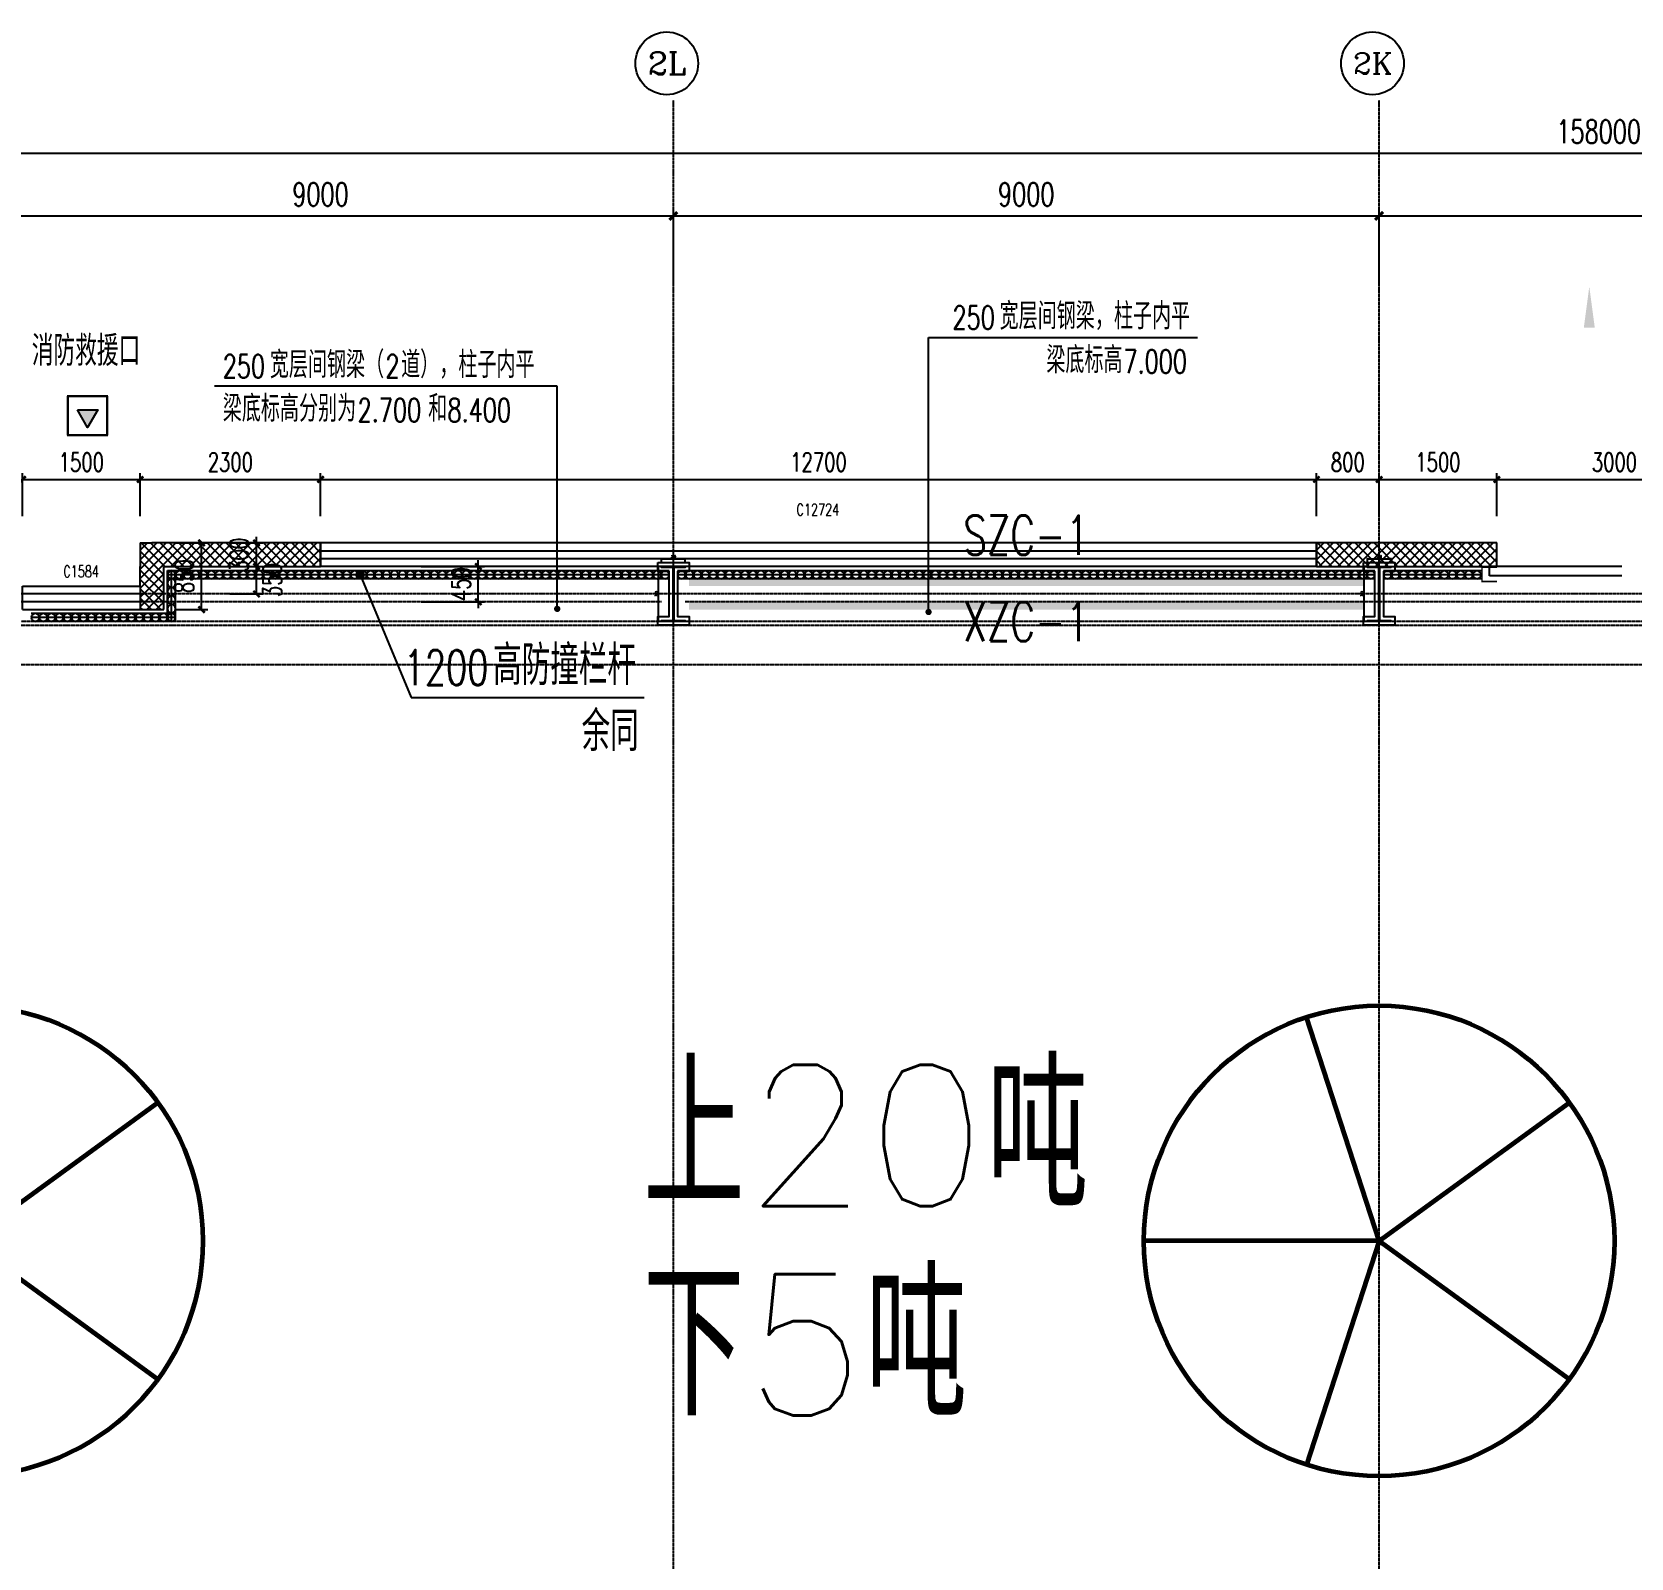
# Model space of a CAD drawing. Extents: x -954573 to 446329, y 489853 to 1226784.
# Drawn here: x -227034 to -206642, y 710276 to 729736 of the extents above; entities that cross this region are included whole.
import ezdxf
from ezdxf.enums import TextEntityAlignment as Align

# ---------------------------------------------------------------- set-up
doc = ezdxf.new("R2010")
doc.units = 0
doc.header["$LTSCALE"] = 10
doc.header["$MEASUREMENT"] = 0
for name, pattern in [('10平面$0$10平面$0$DASH', [0.35, 0.25, -0.1]), ('10平面$0$CENTER', [2, 1.25, -0.25, 0.25, -0.25]), ('10平面$0$DOTE', [2.42, 2, -0.2, 0.02, -0.2]), ('10平面$1$DASH', [0.35, 0.25, -0.1])]:
    doc.linetypes.add(name, pattern=pattern)
doc.layers.get('Defpoints').update_dxf_attribs({"color": 210})
for name, color, linetype in [('10平面$0$10平面$0$WINDOW', 8, 'Continuous'), ('10平面$0$A-AXIS-D', 8, 'Continuous'), ('10平面$0$A-AXIS-DOTE', 8, '10平面$0$DOTE'), ('10平面$0$A-AXIS-DP', 8, 'Continuous'), ('10平面$0$A-AXIS-SYMB', 8, 'Continuous'), ('10平面$0$A-HATCH-2', 8, 'Continuous'), ('10平面$0$A-HRAIL', 8, 'Continuous'), ('10平面$0$A-LIN-V', 8, 'Continuous'), ('10平面$0$A-SFCE', 8, 'Continuous'), ('10平面$0$A-TEXT', 8, 'Continuous'), ('10平面$0$A-WINDOW', 8, 'Continuous'), ('10平面$0$AS-COLN', 8, 'Continuous'), ('10平面$0$AS-WALL', 8, 'Continuous'), ('10平面$0$DIM_SYMB', 8, 'Continuous'), ('10平面$0$PUB_HATCH', 8, 'Continuous'), ('10平面$0$PUB_TEXT', 8, 'Continuous'), ('10平面$0$RP-N2-01$0$$0$A-WIND-J', 8, 'Continuous'), ('10平面$0$RP-N2-01$0$A-WIND-J', 8, 'Continuous'), ('10平面$0$建-窗', 8, 'Continuous'), ('10平面$0$建-门窗编号', 8, 'Continuous'), ('A-LIN-V', 9, 'Continuous')]:
    doc.layers.add(name, color=color, linetype=linetype)
doc.layers.add('10平面$0$THIN', color=7, linetype='Continuous', lineweight=0)
doc.layers.add('10平面$0$柱间支撑', color=6, linetype='10平面$0$CENTER', lineweight=0)
doc.styles.add('10平面$0$_TCH_AXIS', font='COMPLEX', dxfattribs={"bigfont": 'GBCBIG'})
doc.styles.add('10平面$0$_TCH_DIM', font='SIMPLEX', dxfattribs={"bigfont": 'GBCBIG'})
doc.styles.add('10平面$0$_TCH_DIM_T3', font='SIMPLEX', dxfattribs={"width": 0.705882, "bigfont": 'GBCBIG'})
doc.styles.add('10平面$0$A-STANDARD', font='SIMPLEX', dxfattribs={"bigfont": 'GBCBIG'})
doc.styles.add('10平面$0$A-WIN-LABEL', font='SIMPLEX', dxfattribs={"bigfont": 'GBCBIG'})
doc.styles.add('10平面$0$TSSD_Rein', font='tj-romans1.shx', dxfattribs={"width": 0.7, "bigfont": 'tj-hztxt.shx'})
doc.dimstyles.new('10平面$0$_TCH_ARCH&&10', dxfattribs={"dimtxt": 29.75, "dimasz": 10, "dimexe": 10, "dimexo": 10, "dimgap": 12.625, "dimtad": 1, "dimdec": 0, "dimzin": 0, "dimdsep": 46, "dimtxsty": '10平面$0$_TCH_DIM_T3', "dimblk": '10平面$0$_ArchTick', "dimcen": 0.09, "dimclrt": 7, "dimazin": 2, "dimtfac": 1, "dimtdec": 0, "dimtix": 1, "dimtmove": 2, "dimatfit": 3, "dimfxl": 0, "dimtolj": 1, "dimtzin": 0, "dimarcsym": 0})
doc.dimstyles.new('10平面$0$_TCH_ARCH&&100', dxfattribs={"dimtxt": 297.5, "dimasz": 100, "dimexe": 100, "dimexo": 100, "dimgap": 126.25, "dimtad": 1, "dimdec": 0, "dimzin": 0, "dimdsep": 46, "dimtxsty": '10平面$0$_TCH_DIM_T3', "dimblk": '10平面$0$_ArchTick', "dimcen": 0.09, "dimclrt": 7, "dimazin": 2, "dimtfac": 1, "dimtdec": 0, "dimtix": 1, "dimtmove": 2, "dimatfit": 3, "dimfxl": 0, "dimtolj": 1, "dimtzin": 0, "dimarcsym": 0})
doc.dimstyles.new('10平面$0$_TCH_ARCH&&80', dxfattribs={"dimtxt": 238, "dimasz": 80, "dimexe": 80, "dimexo": 80, "dimgap": 101, "dimtad": 1, "dimdec": 0, "dimzin": 0, "dimdsep": 46, "dimtxsty": '10平面$0$_TCH_DIM_T3', "dimblk": '10平面$0$_ArchTick', "dimcen": 0.09, "dimclrt": 7, "dimazin": 2, "dimtfac": 1, "dimtdec": 0, "dimtix": 1, "dimtmove": 2, "dimatfit": 3, "dimfxl": 0, "dimtolj": 1, "dimtzin": 0, "dimarcsym": 0})
pattern_1 = [(45, (60, 0), (-60.000061, 60.000061), []), (135, (60, 0), (-60.000061, -60.000061), [])]

# ---------------------------------------------------------------- blocks, each defined once
blk = doc.blocks.new('10平面$0$_ArchTick')
at = {"color": 0, "linetype": 'ByBlock', "const_width": 0.4}
blk.add_lwpolyline([(-0.5, -0.5), (0.5, 0.5)], dxfattribs=at)
blk = doc.blocks.new('*D3070')
at = {"layer": '10平面$0$A-AXIS-D', "color": 0, "lineweight": -2}
for p, q in [((-7118, -78290), (-7118, -77330)), ((-7118, -77430), (1882, -77430)), ((1882, -78290), (1882, -77330))]:
    blk.add_line(p, q, dxfattribs=at)
at = {"layer": 'Defpoints', "color": 0}
for p in [(1882, -77430), (-7118, -78390), (1882, -78390)]:
    blk.add_point(p, dxfattribs=at)
at = {"layer": '10平面$0$A-AXIS-D', "color": 0, "lineweight": -2, "xscale": 100, "yscale": 100, "zscale": 100, "rotation": 180}
blk.add_blockref('10平面$0$_ArchTick', (-7118, -77430), dxfattribs=at)
at = {"layer": '10平面$0$A-AXIS-D', "color": 0, "lineweight": -2, "xscale": 100, "yscale": 100, "zscale": 100}
blk.add_blockref('10平面$0$_ArchTick', (1882, -77430), dxfattribs=at)
at = {"layer": '10平面$0$A-AXIS-D', "color": 7, "insert": (-2618, -77155), "char_height": 297.5, "attachment_point": 5, "style": '10平面$0$_TCH_DIM_T3'}
blk.add_mtext('\\A1;9000', dxfattribs=at)
blk = doc.blocks.new('*D3071')
at = {"layer": '10平面$0$A-AXIS-D', "color": 0, "lineweight": -2}
for p, q in [((1882, -78290), (1882, -77330)), ((1882, -77430), (10882, -77430)), ((10882, -78290), (10882, -77330))]:
    blk.add_line(p, q, dxfattribs=at)
at = {"layer": 'Defpoints', "color": 0}
for p in [(10882, -77430), (1882, -78390), (10882, -78390)]:
    blk.add_point(p, dxfattribs=at)
at = {"layer": '10平面$0$A-AXIS-D', "color": 0, "lineweight": -2, "xscale": 100, "yscale": 100, "zscale": 100, "rotation": 180}
blk.add_blockref('10平面$0$_ArchTick', (1882, -77430), dxfattribs=at)
at = {"layer": '10平面$0$A-AXIS-D', "color": 0, "lineweight": -2, "xscale": 100, "yscale": 100, "zscale": 100}
blk.add_blockref('10平面$0$_ArchTick', (10882, -77430), dxfattribs=at)
at = {"layer": '10平面$0$A-AXIS-D', "color": 7, "insert": (6382, -77155), "char_height": 297.5, "attachment_point": 5, "style": '10平面$0$_TCH_DIM_T3'}
blk.add_mtext('\\A1;9000', dxfattribs=at)
blk = doc.blocks.new('*D3072')
at = {"layer": '10平面$0$A-AXIS-D', "color": 0, "lineweight": -2}
for p, q in [((10882, -78290), (10882, -77330)), ((10882, -77430), (19882, -77430)), ((19882, -78290), (19882, -77330))]:
    blk.add_line(p, q, dxfattribs=at)
at = {"layer": 'Defpoints', "color": 0}
for p in [(19882, -77430), (10882, -78390), (19882, -78390)]:
    blk.add_point(p, dxfattribs=at)
at = {"layer": '10平面$0$A-AXIS-D', "color": 0, "lineweight": -2, "xscale": 100, "yscale": 100, "zscale": 100, "rotation": 180}
blk.add_blockref('10平面$0$_ArchTick', (10882, -77430), dxfattribs=at)
at = {"layer": '10平面$0$A-AXIS-D', "color": 0, "lineweight": -2, "xscale": 100, "yscale": 100, "zscale": 100}
blk.add_blockref('10平面$0$_ArchTick', (19882, -77430), dxfattribs=at)
at = {"layer": '10平面$0$A-AXIS-D', "color": 7, "insert": (15382, -77155), "char_height": 297.5, "attachment_point": 5, "style": '10平面$0$_TCH_DIM_T3'}
blk.add_mtext('\\A1;9000', dxfattribs=at)
blk = doc.blocks.new('*D3082')
at = {"layer": '10平面$0$A-AXIS-D', "color": 0, "lineweight": -2}
for p, q in [((-65318, -78190), (-65318, -76530)), ((-65318, -76630), (92682, -76630)), ((92682, -78190), (92682, -76530))]:
    blk.add_line(p, q, dxfattribs=at)
at = {"layer": 'Defpoints', "color": 0}
for p in [(92682, -76630), (-65318, -78290), (92682, -78290)]:
    blk.add_point(p, dxfattribs=at)
at = {"layer": '10平面$0$A-AXIS-D', "color": 0, "lineweight": -2, "xscale": 100, "yscale": 100, "zscale": 100, "rotation": 180}
blk.add_blockref('10平面$0$_ArchTick', (-65318, -76630), dxfattribs=at)
at = {"layer": '10平面$0$A-AXIS-D', "color": 0, "lineweight": -2, "xscale": 100, "yscale": 100, "zscale": 100}
blk.add_blockref('10平面$0$_ArchTick', (92682, -76630), dxfattribs=at)
at = {"layer": '10平面$0$A-AXIS-D', "color": 7, "insert": (13682, -76355), "char_height": 297.5, "attachment_point": 5, "style": '10平面$0$_TCH_DIM_T3'}
blk.add_mtext('\\A1;158000', dxfattribs=at)
blk = doc.blocks.new('10平面$0$G$C2F382D44')
at = {"color": 2, "style": '10平面$0$A-STANDARD'}
for s, p in [('上20吨', (-2949, 425)), ('下5吨', (-2952, -2245))]:
    blk.add_text(s, height=1800, dxfattribs=at).set_placement(p)
blk = doc.blocks.new('10平面$0$10平面$0$$DorLib2D$00000126')
at = {"color": 0, "linetype": 'Continuous'}
for p, q in [((-0.532, 0.5), (-0.532, 0.9)), ((0.532, 0.9), (0.532, 0.5))]:
    blk.add_line(p, q, dxfattribs=at)
at = {"color": 0, "linetype": '10平面$0$10平面$0$DASH'}
for p, q in [((-0.532, 0.9), (0.532, 0.9)), ((-0.532, 0.5), (0.532, 0.5))]:
    blk.add_line(p, q, dxfattribs=at)
blk = doc.blocks.new('10平面$0$WINDOW2DLIB$DYNSTYLE$00000005')
at = {"color": 0}
for points in [[(-0.5, 0.5), (-0.5, -0.5)], [(-0.5, 0.5), (0.5, 0.5)], [(0.5, -0.5), (0.5, 0.5)], [(0.5, 0.1667), (-0.5, 0.1667)], [(0.5, -0.1667), (-0.5, -0.1667)], [(-0.5, -0.5), (0.5, -0.5)]]:
    blk.add_lwpolyline(points, dxfattribs=at)
blk = doc.blocks.new('10平面$0$42343243')
at = {"layer": '10平面$0$PUB_HATCH'}
h = blk.add_hatch(dxfattribs=at)
h.set_pattern_fill('多孔材料', color=256, scale=30, style=0)
h.set_pattern_definition(pattern_1)
h.paths.add_polyline_path([(-225654, 1222870), (-225504, 1222970), (-225504, 1223170), (-225654, 1223170)])
h = blk.add_hatch(dxfattribs=at)
h.set_pattern_fill('多孔材料', color=256, scale=30, style=0)
h.set_pattern_definition(pattern_1)
h.paths.add_polyline_path([(-225354, 1222870), (-223354, 1222870), (-223354, 1223170), (-225504, 1223170), (-225504, 1222970)])
h = blk.add_hatch(dxfattribs=at)
h.set_pattern_fill('多孔材料', color=256, scale=30, style=0)
h.set_pattern_definition(pattern_1)
h.paths.add_polyline_path([(-208354, 1223170), (-210654, 1223170), (-210654, 1222870), (-208354, 1222870)])
h = blk.add_hatch(dxfattribs=at)
h.set_pattern_fill('多孔材料', color=256, scale=30, style=0)
h.set_pattern_definition(pattern_1)
h.paths.add_polyline_path([(-225654, 1222620), (-225354, 1222320), (-225354, 1222870), (-225504, 1222970), (-225654, 1222870)])
h = blk.add_hatch(dxfattribs=at)
h.set_pattern_fill('多孔材料', color=256, scale=30, style=0)
h.set_pattern_definition(pattern_1)
h.paths.add_polyline_path([(-225654, 1222620), (-225654, 1222320), (-225354, 1222320)])
at = {"layer": '10平面$0$AS-WALL'}
for p, q in [((-225654, 1223170), (-225504, 1223170)), ((-225654, 1223170), (-225654, 1222870)), ((-223354, 1223170), (-225504, 1223170)), ((-223354, 1222870), (-223354, 1223170)), ((-208354, 1223170), (-210654, 1223170)), ((-210654, 1223170), (-210654, 1222870)), ((-208354, 1222870), (-208354, 1223170)), ((-225654, 1222870), (-225654, 1222870)), ((-225654, 1222620), (-225654, 1222870)), ((-225354, 1222320), (-225354, 1222870)), ((-225354, 1222870), (-223354, 1222870)), ((-210654, 1222870), (-208354, 1222870)), ((-225654, 1222620), (-225654, 1222320)), ((-225654, 1222320), (-225354, 1222320))]:
    blk.add_line(p, q, dxfattribs=at)
at = {"layer": '10平面$0$10平面$0$WINDOW', "xscale": 6000, "yscale": 300, "zscale": 300, "rotation": 180}
blk.add_blockref('10平面$0$10平面$0$$DorLib2D$00000126', (-205254, 1223020), dxfattribs=at)
at = {"layer": '10平面$0$建-窗'}
ref = blk.add_blockref('10平面$0$WINDOW2DLIB$DYNSTYLE$00000005', (-217004, 1223020), dxfattribs=dict(at, xscale=-12700, yscale=-300, zscale=300, rotation=359.999999999664))
ref.add_attrib('A', 'C12724', (-217284, 1223521), dxfattribs={"layer": '10平面$0$建-门窗编号', "height": 148.8, "style": '10平面$0$A-WIN-LABEL', "width": 0.705882})
ref = blk.add_blockref('10平面$0$WINDOW2DLIB$DYNSTYLE$00000005', (-226404, 1222470), dxfattribs=dict(at, xscale=-1500, yscale=300, zscale=300, rotation=179.9999999999555))
ref.add_attrib('A', 'C1584', (-226634, 1222733), dxfattribs={"layer": '10平面$0$建-门窗编号', "height": 148.8, "rotation": 360, "style": '10平面$0$A-WIN-LABEL', "width": 0.705882})
blk = doc.blocks.new('*D3383')
at = {"layer": '10平面$0$A-AXIS-DP', "color": 0, "lineweight": -2}
for p, q in [((-222070, 722920), (-221262, 722920)), ((-221342, 722920), (-221342, 723000)), ((-221342, 722470), (-221342, 722920)), ((-222070, 722470), (-221262, 722470)), ((-221342, 722470), (-221342, 722390))]:
    blk.add_line(p, q, dxfattribs=at)
at = {"layer": 'Defpoints', "color": 0}
for p in [(-222150, 722920), (-221342, 722920), (-222150, 722470)]:
    blk.add_point(p, dxfattribs=at)
at = {"layer": '10平面$0$A-AXIS-DP', "color": 0, "lineweight": -2, "xscale": 80, "yscale": 80, "zscale": 80}
for p, rotation in [((-221342, 722920), 270), ((-221342, 722470), 90)]:
    blk.add_blockref('10平面$0$_ArchTick', p, dxfattribs=dict(at, rotation=rotation))
at = {"layer": '10平面$0$A-AXIS-DP', "color": 7, "insert": (-221562, 722695), "char_height": 238, "attachment_point": 5, "rotation": 90, "style": '10平面$0$_TCH_DIM_T3'}
blk.add_mtext('\\A1;450', dxfattribs=at)
blk = doc.blocks.new('*D3404')
at = {"layer": '10平面$0$A-AXIS-DP', "color": 0, "lineweight": -2}
for p, q in [((-195790, 766880), (-195790, 766929)), ((-195490, 766880), (-195490, 766929)), ((-195790, 766919), (-195490, 766919))]:
    blk.add_line(p, q, dxfattribs=at)
at = {"layer": 'Defpoints', "color": 0}
for p in [(-195790, 766870), (-195490, 766919), (-195490, 766870)]:
    blk.add_point(p, dxfattribs=at)
at = {"layer": '10平面$0$A-AXIS-DP', "color": 0, "lineweight": -2, "xscale": 10, "yscale": 10, "zscale": 10, "rotation": 180}
blk.add_blockref('10平面$0$_ArchTick', (-195790, 766919), dxfattribs=at)
at = {"layer": '10平面$0$A-AXIS-DP', "color": 0, "lineweight": -2, "xscale": 10, "yscale": 10, "zscale": 10}
blk.add_blockref('10平面$0$_ArchTick', (-195490, 766919), dxfattribs=at)
at = {"layer": '10平面$0$A-AXIS-DP', "color": 7, "insert": (-195640, 766946), "char_height": 29.8, "attachment_point": 5, "style": '10平面$0$_TCH_DIM_T3'}
blk.add_mtext('\\A1;300', dxfattribs=at)
blk = doc.blocks.new('*D3405')
at = {"layer": '10平面$0$A-AXIS-DP', "color": 0, "lineweight": -2}
for p, q in [((-195800, 766820), (-195841, 766820)), ((-195831, 766120), (-195831, 766820)), ((-195800, 766120), (-195841, 766120))]:
    blk.add_line(p, q, dxfattribs=at)
at = {"layer": 'Defpoints', "color": 0}
for p in [(-195831, 766820), (-195790, 766820), (-195790, 766120)]:
    blk.add_point(p, dxfattribs=at)
at = {"layer": '10平面$0$A-AXIS-DP', "color": 0, "lineweight": -2, "xscale": 10, "yscale": 10, "zscale": 10}
for p, rotation in [((-195831, 766820), 90), ((-195831, 766120), 270)]:
    blk.add_blockref('10平面$0$_ArchTick', p, dxfattribs=dict(at, rotation=rotation))
at = {"layer": '10平面$0$A-AXIS-DP', "color": 7, "insert": (-195859, 766470), "char_height": 29.8, "attachment_point": 5, "rotation": 90, "style": '10平面$0$_TCH_DIM_T3'}
blk.add_mtext('\\A1;700', dxfattribs=at)
blk = doc.blocks.new('10平面$0$w42343')
at = {"layer": '10平面$0$A-HATCH-2', "linetype": '10平面$1$DASH'}
for p, q in [((-263654.2, 722170), (-128354.2, 722170)), ((-263654.2, 721670), (-128354.2, 721670))]:
    blk.add_line(p, q, dxfattribs=at)
blk = doc.blocks.new('10平面$0$w4324324')
at = {"layer": '10平面$0$A-HATCH-2', "lineweight": 60}
for q in [(-1694760, 686605), (-1697614, 684532), (-1691907, 684532), (-1696524, 681178), (-1692997, 681178)]:
    blk.add_line((-1694760, 683605), q, dxfattribs=at)
blk.add_circle((-1694760, 683605), 3000, dxfattribs=at)
blk = doc.blocks.new('10平面$0$ner546')
at = {"layer": '10平面$0$A-LIN-V'}
for p in [(631280, 25256), (631280, 7256)]:
    blk.add_blockref('10平面$0$w4324324', p, dxfattribs=at)
blk = doc.blocks.new('10平面$0$RP-N2-01$0$$0$xfjy')
at = {"layer": '10平面$0$RP-N2-01$0$$0$A-WIND-J'}
h = blk.add_hatch(color=256, dxfattribs=at)
h.dxf.hatch_style = 1
h.paths.add_polyline_path([(1141876, -26214), (1142135, -26214), (1142005, -25989)])
at = {"layer": '10平面$0$RP-N2-01$0$$0$A-WIND-J', "const_width": 25}
blk.add_lwpolyline([(1141755, -25889), (1141755, -26389), (1142255, -26389), (1142255, -25889)], close=True, dxfattribs=at)
at = {"layer": '10平面$0$RP-N2-01$0$$0$A-WIND-J'}
for points in [[(1141755, -26389), (1142255, -26389), (1142255, -25889), (1141755, -25889)], [(1141876, -26214), (1142135, -26214), (1142005, -25989)]]:
    blk.add_lwpolyline(points, close=True, dxfattribs=at)
blk = doc.blocks.new('10平面$0$RP-N2-01$0$xfjy')
at = {"layer": '10平面$0$RP-N2-01$0$$0$A-WIND-J'}
blk.add_blockref('10平面$0$RP-N2-01$0$$0$xfjy', (0, 0), dxfattribs=at)
blk = doc.blocks.new('10平面$0$1232')
at = {"layer": '10平面$0$RP-N2-01$0$A-WIND-J', "xscale": -1, "rotation": 180}
blk.add_blockref('10平面$0$RP-N2-01$0$xfjy', (-1368331, 698705, 0), dxfattribs=at)
at = {"layer": '10平面$0$A-TEXT', "style": '10平面$0$_TCH_DIM'}
blk.add_text('消防救援口', height=384.1, dxfattribs=at).set_placement((-227036, 725479, 0))
blk = doc.blocks.new('10平面$0$23124232432')
at = {"layer": '10平面$0$柱间支撑', "const_width": 100}
for points in [[(-210054, 722720), (-218654, 722720)], [(-210054, 722420), (-218654, 722420)]]:
    blk.add_lwpolyline(points, dxfattribs=at)
at = {"layer": '10平面$0$THIN', "style": '10平面$0$TSSD_Rein', "width": 0.7}
for s, p in [('SZC-1', (-214354, 722920)), ('XZC-1', (-214354, 721816))]:
    blk.add_text(s, height=500, dxfattribs=at).set_placement(p, align=Align.BOTTOM_CENTER)
blk = doc.blocks.new('10平面$0$3333')
at = {"layer": '10平面$0$A-SFCE', "const_width": 20}
blk.add_lwpolyline([(-227064, 766320), (-227064, 766510), (-227244, 766510), (-227244, 766320)], dxfattribs=at)
blk = doc.blocks.new('10平面$0$99平面图例外参$0$$LinePat$圆环')
for points in [[(0, 150), (300, 150)], [(0, 0), (300, 0)], [(0, -150), (300, -150)]]:
    blk.add_lwpolyline(points)
at = {"color": 0}
blk.add_circle((150, 0), 150, dxfattribs=at)
blk = doc.blocks.new('10平面$0$34242343243')
at = {"layer": '10平面$0$A-HRAIL', "yscale": 0.3333333333333333, "zscale": 0.3333333333333333}
for p, xscale, rotation in [((-225254, 722762), -0.3611111227129974, 270), ((-225203, 722814), -0.3384127415468572, 359.9999999997966), ((-225254, 722653), -0.3611111227129974, 270), ((-225101, 722814), -0.3384127415468572, 359.9999999997966), ((-225000, 722814), -0.3384127415468572, 359.9999999997966), ((-224898, 722814), -0.3384127415468572, 359.9999999997966), ((-224797, 722814), -0.3384127415468572, 359.9999999997966), ((-224695, 722814), -0.3384127415468572, 359.9999999997966), ((-224594, 722814), -0.3384127415468572, 359.9999999997966), ((-224492, 722814), -0.3384127415468572, 359.9999999997966), ((-224390, 722814), -0.3384127415468572, 359.9999999997966), ((-224289, 722814), -0.3384127415468572, 359.9999999997966), ((-224187, 722814), -0.3384127415468572, 359.9999999997966), ((-224086, 722814), -0.3384127415468572, 359.9999999997966), ((-223984, 722814), -0.3384127415468572, 359.9999999997966), ((-223883, 722814), -0.3384127415468572, 359.9999999997966), ((-223781, 722814), -0.3384127415468572, 359.9999999997966), ((-223680, 722814), -0.3384127415468572, 359.9999999997966), ((-223578, 722814), -0.3384127415468572, 359.9999999997966), ((-223477, 722814), -0.3384127415468572, 359.9999999997966), ((-223375, 722814), -0.3384127415468572, 359.9999999997966), ((-223274, 722814), -0.3384127415468572, 359.9999999997966), ((-223172, 722814), -0.3384127415468572, 359.9999999997966), ((-223071, 722814), -0.3384127415468572, 359.9999999997966), ((-222969, 722814), -0.3384127415468572, 359.9999999997966), ((-222868, 722814), -0.3384127415468572, 359.9999999997966), ((-222766, 722814), -0.3384127415468572, 359.9999999997966), ((-222665, 722814), -0.3384127415468572, 359.9999999997966), ((-222563, 722814), -0.3384127415468572, 359.9999999997966), ((-222462, 722814), -0.3384127415468572, 359.9999999997966), ((-222360, 722814), -0.3384127415468572, 359.9999999997966), ((-222258, 722814), -0.3384127415468572, 359.9999999997966), ((-222157, 722814), -0.3384127415468572, 359.9999999997966), ((-222055, 722814), -0.3384127415468572, 359.9999999997966), ((-221954, 722814), -0.3384127415468572, 359.9999999997966), ((-221852, 722814), -0.3384127415468572, 359.9999999997966), ((-221751, 722814), -0.3384127415468572, 359.9999999997966), ((-221649, 722814), -0.3384127415468572, 359.9999999997966), ((-221548, 722814), -0.3384127415468572, 359.9999999997966), ((-221446, 722814), -0.3384127415468572, 359.9999999997966), ((-221345, 722814), -0.3384127415468572, 359.9999999997966), ((-221243, 722814), -0.3384127415468572, 359.9999999997966), ((-221142, 722814), -0.3384127415468572, 359.9999999997966), ((-221040, 722814), -0.3384127415468572, 359.9999999997966), ((-220939, 722814), -0.3384127415468572, 359.9999999997966), ((-220837, 722814), -0.3384127415468572, 359.9999999997966), ((-220736, 722814), -0.3384127415468572, 359.9999999997966), ((-220634, 722814), -0.3384127415468572, 359.9999999997966), ((-220533, 722814), -0.3384127415468572, 359.9999999997966), ((-220431, 722814), -0.3384127415468572, 359.9999999997966), ((-220330, 722814), -0.3384127415468572, 359.9999999997966), ((-220228, 722814), -0.3384127415468572, 359.9999999997966), ((-220126, 722814), -0.3384127415468572, 359.9999999997966), ((-220025, 722814), -0.3384127415468572, 359.9999999997966), ((-219923, 722814), -0.3384127415468572, 359.9999999997966), ((-219822, 722814), -0.3384127415468572, 359.9999999997966), ((-219720, 722814), -0.3384127415468572, 359.9999999997966), ((-219619, 722814), -0.3384127415468572, 359.9999999997966), ((-219517, 722814), -0.3384127415468572, 359.9999999997966), ((-219416, 722814), -0.3384127415468572, 359.9999999997966), ((-219314, 722814), -0.3384127415468572, 359.9999999997966), ((-219213, 722814), -0.3384127415468572, 359.9999999997966), ((-219111, 722814), -0.3384127415468572, 359.9999999997966), ((-219010, 722814), -0.3384127415468572, 359.9999999997966), ((-218908, 722814), -0.3384127415468572, 359.9999999997966), ((-218699, 722814), -0.3368181818181818, 359.9999999997967), ((-218598, 722814), -0.3368181818181818, 359.9999999997967), ((-218497, 722814), -0.3368181818181818, 359.9999999997967), ((-218396, 722814), -0.3368181818181818, 359.9999999997967), ((-218295, 722814), -0.3368181818181818, 359.9999999997967), ((-218194, 722814), -0.3368181818181818, 359.9999999997967), ((-218093, 722814), -0.3368181818181818, 359.9999999997967), ((-217992, 722814), -0.3368181818181818, 359.9999999997967), ((-217891, 722814), -0.3368181818181818, 359.9999999997967), ((-217790, 722814), -0.3368181818181818, 359.9999999997967), ((-217689, 722814), -0.3368181818181818, 359.9999999997967), ((-217588, 722814), -0.3368181818181818, 359.9999999997967), ((-217487, 722814), -0.3368181818181818, 359.9999999997967), ((-217386, 722814), -0.3368181818181818, 359.9999999997967), ((-217285, 722814), -0.3368181818181818, 359.9999999997967), ((-217183, 722814), -0.3368181818181818, 359.9999999997967), ((-217082, 722814), -0.3368181818181818, 359.9999999997967), ((-216981, 722814), -0.3368181818181818, 359.9999999997967), ((-216880, 722814), -0.3368181818181818, 359.9999999997967), ((-216779, 722814), -0.3368181818181818, 359.9999999997967), ((-216678, 722814), -0.3368181818181818, 359.9999999997967), ((-216577, 722814), -0.3368181818181818, 359.9999999997967), ((-216476, 722814), -0.3368181818181818, 359.9999999997967), ((-216375, 722814), -0.3368181818181818, 359.9999999997967), ((-216274, 722814), -0.3368181818181818, 359.9999999997967), ((-216173, 722814), -0.3368181818181818, 359.9999999997967), ((-216072, 722814), -0.3368181818181818, 359.9999999997967), ((-215971, 722814), -0.3368181818181818, 359.9999999997967), ((-215870, 722814), -0.3368181818181818, 359.9999999997967), ((-215769, 722814), -0.3368181818181818, 359.9999999997967), ((-215668, 722814), -0.3368181818181818, 359.9999999997967), ((-215567, 722814), -0.3368181818181818, 359.9999999997967), ((-215466, 722814), -0.3368181818181818, 359.9999999997967), ((-215365, 722814), -0.3368181818181818, 359.9999999997967), ((-215264, 722814), -0.3368181818181818, 359.9999999997967), ((-215163, 722814), -0.3368181818181818, 359.9999999997967), ((-215062, 722814), -0.3368181818181818, 359.9999999997967), ((-214960, 722814), -0.3368181818181818, 359.9999999997967), ((-214859, 722814), -0.3368181818181818, 359.9999999997967), ((-214758, 722814), -0.3368181818181818, 359.9999999997967), ((-214657, 722814), -0.3368181818181818, 359.9999999997967), ((-214556, 722814), -0.3368181818181818, 359.9999999997967), ((-214455, 722814), -0.3368181818181818, 359.9999999997967), ((-214354, 722814), -0.3368181818181818, 359.9999999997967), ((-214253, 722814), -0.3368181818181818, 359.9999999997967), ((-214152, 722814), -0.3368181818181818, 359.9999999997967), ((-214051, 722814), -0.3368181818181818, 359.9999999997967), ((-213950, 722814), -0.3368181818181818, 359.9999999997967), ((-213849, 722814), -0.3368181818181818, 359.9999999997967), ((-213748, 722814), -0.3368181818181818, 359.9999999997967), ((-213647, 722814), -0.3368181818181818, 359.9999999997967), ((-213546, 722814), -0.3368181818181818, 359.9999999997967), ((-213445, 722814), -0.3368181818181818, 359.9999999997967), ((-213344, 722814), -0.3368181818181818, 359.9999999997967), ((-213243, 722814), -0.3368181818181818, 359.9999999997967), ((-213142, 722814), -0.3368181818181818, 359.9999999997967), ((-213041, 722814), -0.3368181818181818, 359.9999999997967), ((-212940, 722814), -0.3368181818181818, 359.9999999997967), ((-212839, 722814), -0.3368181818181818, 359.9999999997967), ((-212737, 722814), -0.3368181818181818, 359.9999999997967), ((-212636, 722814), -0.3368181818181818, 359.9999999997967), ((-212535, 722814), -0.3368181818181818, 359.9999999997967), ((-212434, 722814), -0.3368181818181818, 359.9999999997967), ((-212333, 722814), -0.3368181818181818, 359.9999999997967), ((-212232, 722814), -0.3368181818181818, 359.9999999997967), ((-212131, 722814), -0.3368181818181818, 359.9999999997967), ((-212030, 722814), -0.3368181818181818, 359.9999999997967), ((-211929, 722814), -0.3368181818181818, 359.9999999997967), ((-211828, 722814), -0.3368181818181818, 359.9999999997967), ((-211727, 722814), -0.3368181818181818, 359.9999999997967), ((-211626, 722814), -0.3368181818181818, 359.9999999997967), ((-211525, 722814), -0.3368181818181818, 359.9999999997967), ((-211424, 722814), -0.3368181818181818, 359.9999999997967), ((-211323, 722814), -0.3368181818181818, 359.9999999997967), ((-211222, 722814), -0.3368181818181818, 359.9999999997967), ((-211121, 722814), -0.3368181818181818, 359.9999999997967), ((-211020, 722814), -0.3368181818181818, 359.9999999997967), ((-210919, 722814), -0.3368181818181818, 359.9999999997967), ((-210818, 722814), -0.3368181818181818, 359.9999999997967), ((-210717, 722814), -0.3368181818181818, 359.9999999997967), ((-210616, 722814), -0.3368181818181818, 359.9999999997967), ((-210514, 722814), -0.3368181818181818, 359.9999999997967), ((-210413, 722814), -0.3368181818181818, 359.9999999997967), ((-210312, 722814), -0.3368181818181818, 359.9999999997967), ((-210211, 722814), -0.3368181818181818, 359.9999999997967), ((-210110, 722814), -0.3368181818181818, 359.9999999997967), ((-210009, 722814), -0.3368181818181818, 359.9999999997967), ((-209908, 722814), -0.3368181818181818, 359.9999999997967), ((-209696, 722814), -0.3461108940497231, 359.9999999997966), ((-209593, 722814), -0.3461108940497231, 359.9999999997966), ((-209489, 722814), -0.3461108940497231, 359.9999999997966), ((-209385, 722814), -0.3461108940497231, 359.9999999997966), ((-209281, 722814), -0.3461108940497231, 359.9999999997966), ((-209177, 722814), -0.3461108940497231, 359.9999999997966), ((-209073, 722814), -0.3461108940497231, 359.9999999997966), ((-208970, 722814), -0.3461108940497231, 359.9999999997966), ((-208866, 722814), -0.3461108940497231, 359.9999999997966), ((-208762, 722814), -0.3461108940497231, 359.9999999997966), ((-208658, 722814), -0.3461108940497231, 359.9999999997966), ((-208554, 722814), -0.3461108940497231, 359.9999999997966), ((-225254, 722545), -0.3611111227129974, 270), ((-225254, 722437), -0.3611111227129974, 270), ((-225254, 722328), -0.3611111227129974, 270), ((-225254, 722220), -0.3611111227129974, 270)]:
    blk.add_blockref('10平面$0$99平面图例外参$0$$LinePat$圆环', p, dxfattribs=dict(at, xscale=xscale, rotation=rotation))
at = {"layer": '10平面$0$A-HRAIL', "xscale": -0.3402776645623614, "yscale": 0.3333333333333333, "zscale": 0.3333333333333333}
for p in [(-226940, 722270), (-226838, 722270), (-226735, 722270), (-226633, 722270), (-226531, 722270), (-226429, 722270), (-226327, 722270), (-226225, 722270), (-226123, 722270), (-226021, 722270), (-225919, 722270), (-225817, 722270), (-225715, 722270), (-225613, 722270), (-225510, 722270), (-225408, 722270), (-225306, 722270), (-225204, 722270)]:
    blk.add_blockref('10平面$0$99平面图例外参$0$$LinePat$圆环', p, dxfattribs=at)
at = {"layer": '10平面$0$A-SFCE', "rotation": 90}
blk.add_blockref('10平面$0$3333', (557967, 949974), dxfattribs=at)
blk = doc.blocks.new('*D3836')
at = {"layer": '10平面$0$A-AXIS-DP', "color": 0, "lineweight": -2}
for p, q in [((-224510, 722920), (-224091, 722920)), ((-224171, 722570), (-224171, 722920)), ((-224510, 722570), (-224091, 722570))]:
    blk.add_line(p, q, dxfattribs=at)
at = {"layer": 'Defpoints', "color": 0}
for p in [(-224590, 722920), (-224171, 722920), (-224590, 722570)]:
    blk.add_point(p, dxfattribs=at)
at = {"layer": '10平面$0$A-AXIS-DP', "color": 0, "lineweight": -2, "xscale": 80, "yscale": 80, "zscale": 80}
for p, rotation in [((-224171, 722920), 90), ((-224171, 722570), 270)]:
    blk.add_blockref('10平面$0$_ArchTick', p, dxfattribs=dict(at, rotation=rotation))
at = {"layer": '10平面$0$A-AXIS-DP', "color": 7, "insert": (-223970, 722745), "char_height": 238, "attachment_point": 5, "rotation": 90, "style": '10平面$0$_TCH_DIM_T3'}
blk.add_mtext('\\A1;350', dxfattribs=at)
blk = doc.blocks.new('*D3837')
at = {"layer": '10平面$0$A-AXIS-DP', "color": 0, "lineweight": -2}
for p, q in [((-224171, 723220), (-224171, 723300)), ((-224510, 723220), (-224091, 723220)), ((-224171, 722920), (-224171, 723220)), ((-224510, 722920), (-224091, 722920)), ((-224171, 722920), (-224171, 722840))]:
    blk.add_line(p, q, dxfattribs=at)
at = {"layer": 'Defpoints', "color": 0}
for p in [(-224590, 723220), (-224171, 723220), (-224590, 722920)]:
    blk.add_point(p, dxfattribs=at)
at = {"layer": '10平面$0$A-AXIS-DP', "color": 0, "lineweight": -2, "xscale": 80, "yscale": 80, "zscale": 80}
for p, rotation in [((-224171, 723220), 270), ((-224171, 722920), 90)]:
    blk.add_blockref('10平面$0$_ArchTick', p, dxfattribs=dict(at, rotation=rotation))
at = {"layer": '10平面$0$A-AXIS-DP', "color": 7, "insert": (-224391, 723070), "char_height": 238, "attachment_point": 5, "rotation": 90, "style": '10平面$0$_TCH_DIM_T3'}
blk.add_mtext('\\A1;300', dxfattribs=at)
blk = doc.blocks.new('*D3863')
at = {"layer": '10平面$0$A-AXIS-DP', "color": 0, "lineweight": -2}
for p, q in [((-225210, 723220), (-224791, 723220)), ((-224871, 722370), (-224871, 723220)), ((-225210, 722370), (-224791, 722370))]:
    blk.add_line(p, q, dxfattribs=at)
at = {"layer": 'Defpoints', "color": 0}
for p in [(-225290, 723220), (-224871, 723220), (-225290, 722370)]:
    blk.add_point(p, dxfattribs=at)
at = {"layer": '10平面$0$A-AXIS-DP', "color": 0, "lineweight": -2, "xscale": 80, "yscale": 80, "zscale": 80}
for p, rotation in [((-224871, 723220), 90), ((-224871, 722370), 270)]:
    blk.add_blockref('10平面$0$_ArchTick', p, dxfattribs=dict(at, rotation=rotation))
at = {"layer": '10平面$0$A-AXIS-DP', "color": 7, "insert": (-225091, 722795), "char_height": 238, "attachment_point": 5, "rotation": 90, "style": '10平面$0$_TCH_DIM_T3'}
blk.add_mtext('\\A1;850', dxfattribs=at)
blk = doc.blocks.new('*D4171')
at = {"layer": '10平面$0$A-AXIS-DP', "color": 0, "lineweight": -2}
for p, q in [((-227154, 723560), (-227154, 724110)), ((-225654, 723560), (-225654, 724110)), ((-227154, 724030), (-225654, 724030))]:
    blk.add_line(p, q, dxfattribs=at)
at = {"layer": 'Defpoints', "color": 0}
for p in [(-225654, 724030), (-227154, 723480), (-225654, 723480)]:
    blk.add_point(p, dxfattribs=at)
at = {"layer": '10平面$0$A-AXIS-DP', "color": 0, "lineweight": -2, "xscale": 80, "yscale": 80, "zscale": 80, "rotation": 180}
blk.add_blockref('10平面$0$_ArchTick', (-227154, 724030), dxfattribs=at)
at = {"layer": '10平面$0$A-AXIS-DP', "color": 0, "lineweight": -2, "xscale": 80, "yscale": 80, "zscale": 80}
blk.add_blockref('10平面$0$_ArchTick', (-225654, 724030), dxfattribs=at)
at = {"layer": '10平面$0$A-AXIS-DP', "color": 7, "insert": (-226404, 724250), "char_height": 238, "attachment_point": 5, "style": '10平面$0$_TCH_DIM_T3'}
blk.add_mtext('\\A1;1500', dxfattribs=at)
blk = doc.blocks.new('*D4172')
at = {"layer": '10平面$0$A-AXIS-DP', "color": 0, "lineweight": -2}
for p, q in [((-225654, 723560), (-225654, 724110)), ((-223354, 723560), (-223354, 724110)), ((-225654, 724030), (-223354, 724030))]:
    blk.add_line(p, q, dxfattribs=at)
at = {"layer": 'Defpoints', "color": 0}
for p in [(-223354, 724030), (-225654, 723480), (-223354, 723480)]:
    blk.add_point(p, dxfattribs=at)
at = {"layer": '10平面$0$A-AXIS-DP', "color": 0, "lineweight": -2, "xscale": 80, "yscale": 80, "zscale": 80, "rotation": 180}
blk.add_blockref('10平面$0$_ArchTick', (-225654, 724030), dxfattribs=at)
at = {"layer": '10平面$0$A-AXIS-DP', "color": 0, "lineweight": -2, "xscale": 80, "yscale": 80, "zscale": 80}
blk.add_blockref('10平面$0$_ArchTick', (-223354, 724030), dxfattribs=at)
at = {"layer": '10平面$0$A-AXIS-DP', "color": 7, "insert": (-224504, 724250), "char_height": 238, "attachment_point": 5, "style": '10平面$0$_TCH_DIM_T3'}
blk.add_mtext('\\A1;2300', dxfattribs=at)
blk = doc.blocks.new('*D4173')
at = {"layer": '10平面$0$A-AXIS-DP', "color": 0, "lineweight": -2}
for p, q in [((-223354, 723560), (-223354, 724110)), ((-210654, 723560), (-210654, 724110)), ((-223354, 724030), (-210654, 724030))]:
    blk.add_line(p, q, dxfattribs=at)
at = {"layer": 'Defpoints', "color": 0}
for p in [(-210654, 724030), (-223354, 723480), (-210654, 723480)]:
    blk.add_point(p, dxfattribs=at)
at = {"layer": '10平面$0$A-AXIS-DP', "color": 0, "lineweight": -2, "xscale": 80, "yscale": 80, "zscale": 80, "rotation": 180}
blk.add_blockref('10平面$0$_ArchTick', (-223354, 724030), dxfattribs=at)
at = {"layer": '10平面$0$A-AXIS-DP', "color": 0, "lineweight": -2, "xscale": 80, "yscale": 80, "zscale": 80}
blk.add_blockref('10平面$0$_ArchTick', (-210654, 724030), dxfattribs=at)
at = {"layer": '10平面$0$A-AXIS-DP', "color": 7, "insert": (-217004, 724250), "char_height": 238, "attachment_point": 5, "style": '10平面$0$_TCH_DIM_T3'}
blk.add_mtext('\\A1;12700', dxfattribs=at)
blk = doc.blocks.new('*D4174')
at = {"layer": '10平面$0$A-AXIS-DP', "color": 0, "lineweight": -2}
for p, q in [((-210654, 723560), (-210654, 724110)), ((-209854, 723560), (-209854, 724110)), ((-210654, 724030), (-209854, 724030))]:
    blk.add_line(p, q, dxfattribs=at)
at = {"layer": 'Defpoints', "color": 0}
for p in [(-209854, 724030), (-210654, 723480), (-209854, 723480)]:
    blk.add_point(p, dxfattribs=at)
at = {"layer": '10平面$0$A-AXIS-DP', "color": 0, "lineweight": -2, "xscale": 80, "yscale": 80, "zscale": 80, "rotation": 180}
blk.add_blockref('10平面$0$_ArchTick', (-210654, 724030), dxfattribs=at)
at = {"layer": '10平面$0$A-AXIS-DP', "color": 0, "lineweight": -2, "xscale": 80, "yscale": 80, "zscale": 80}
blk.add_blockref('10平面$0$_ArchTick', (-209854, 724030), dxfattribs=at)
at = {"layer": '10平面$0$A-AXIS-DP', "color": 7, "insert": (-210254, 724250), "char_height": 238, "attachment_point": 5, "style": '10平面$0$_TCH_DIM_T3'}
blk.add_mtext('\\A1;800', dxfattribs=at)
blk = doc.blocks.new('*D4175')
at = {"layer": '10平面$0$A-AXIS-DP', "color": 0, "lineweight": -2}
for p, q in [((-209854, 723560), (-209854, 724110)), ((-208354, 723560), (-208354, 724110)), ((-209854, 724030), (-208354, 724030))]:
    blk.add_line(p, q, dxfattribs=at)
at = {"layer": 'Defpoints', "color": 0}
for p in [(-208354, 724030), (-209854, 723480), (-208354, 723480)]:
    blk.add_point(p, dxfattribs=at)
at = {"layer": '10平面$0$A-AXIS-DP', "color": 0, "lineweight": -2, "xscale": 80, "yscale": 80, "zscale": 80, "rotation": 180}
blk.add_blockref('10平面$0$_ArchTick', (-209854, 724030), dxfattribs=at)
at = {"layer": '10平面$0$A-AXIS-DP', "color": 0, "lineweight": -2, "xscale": 80, "yscale": 80, "zscale": 80}
blk.add_blockref('10平面$0$_ArchTick', (-208354, 724030), dxfattribs=at)
at = {"layer": '10平面$0$A-AXIS-DP', "color": 7, "insert": (-209104, 724250), "char_height": 238, "attachment_point": 5, "style": '10平面$0$_TCH_DIM_T3'}
blk.add_mtext('\\A1;1500', dxfattribs=at)
blk = doc.blocks.new('*D4176')
at = {"layer": '10平面$0$A-AXIS-DP', "color": 0, "lineweight": -2}
for p, q in [((-208354, 723560), (-208354, 724110)), ((-205354, 723560), (-205354, 724110)), ((-208354, 724030), (-205354, 724030))]:
    blk.add_line(p, q, dxfattribs=at)
at = {"layer": 'Defpoints', "color": 0}
for p in [(-205354, 724030), (-208354, 723480), (-205354, 723480)]:
    blk.add_point(p, dxfattribs=at)
at = {"layer": '10平面$0$A-AXIS-DP', "color": 0, "lineweight": -2, "xscale": 80, "yscale": 80, "zscale": 80, "rotation": 180}
blk.add_blockref('10平面$0$_ArchTick', (-208354, 724030), dxfattribs=at)
at = {"layer": '10平面$0$A-AXIS-DP', "color": 0, "lineweight": -2, "xscale": 80, "yscale": 80, "zscale": 80}
blk.add_blockref('10平面$0$_ArchTick', (-205354, 724030), dxfattribs=at)
at = {"layer": '10平面$0$A-AXIS-DP', "color": 7, "insert": (-206854, 724250), "char_height": 238, "attachment_point": 5, "style": '10平面$0$_TCH_DIM_T3'}
blk.add_mtext('\\A1;3000', dxfattribs=at)
blk = doc.blocks.new('10平面$0$dote')
at = {"layer": '10平面$0$A-AXIS-D'}
for centre in [(1797.3, -75483.9), (10797.3, -75483.9)]:
    blk.add_circle(centre, 400, dxfattribs=at)
at = {"layer": '10平面$0$A-AXIS-DOTE', "ltscale": 2}
for p, q in [((1882.2, -169748.9), (1882.2, -75950)), ((10882.2, -169748.9), (10882.2, -75950)), ((98696.4, -82250), (-75513.6, -82250))]:
    blk.add_line(p, q, dxfattribs=at)
at = {"layer": '10平面$0$PUB_TEXT', "style": '10平面$0$_TCH_AXIS'}
for s, height, p, p2 in [('2L', 288.12, (1557.2, -75627.9), (2037.4, -75627.9)), ('2K', 265.5, (10550.8, -75616.6), (11043.8, -75616.6))]:
    blk.add_text(s, height=height, dxfattribs=at).set_placement(p, p2, align=Align.FIT)
at = {"layer": '10平面$0$A-AXIS-D'}
for base, p1, p2, picture, middle in [((92682.2, -76630), (-65317.8, -78290), (92682.2, -78290), '*D3082', (13682.2, -76355)), ((1882.2, -77430), (-7117.8, -78390), (1882.2, -78390), '*D3070', (-2617.8, -77155)), ((10882.2, -77430), (1882.2, -78390), (10882.2, -78390), '*D3071', (6382.2, -77155)), ((19882.2, -77430), (10882.2, -78390), (19882.2, -78390), '*D3072', (15382.2, -77155))]:
    dim = blk.add_linear_dim(base=base, p1=p1, p2=p2, angle=0, dimstyle='10平面$0$_TCH_ARCH&&100', override={"dimgap": 0}, dxfattribs=at)
    dim.commit()
    dim.dimension.update_dxf_attribs({"geometry": picture, "text_midpoint": middle, "dimtype": 129})
blk = doc.blocks.new('10平面$0$3243243')
at = {"layer": '10平面$0$A-AXIS-SYMB'}
for p, q in [((-215600, 722340), (-215600, 725840)), ((-215600, 725840), (-212170, 725840)), ((-220335.8, 725220), (-224705.8, 725220)), ((-220335.8, 722380), (-220335.8, 725220))]:
    blk.add_line(p, q, dxfattribs=at)
at = {"layer": '10平面$0$A-AXIS-SYMB', "const_width": 40}
for points in [[(-220335.8, 722360, 1), (-220335.8, 722400, 1)], [(-215600, 722320, 1), (-215600, 722360, 1)]]:
    blk.add_lwpolyline(points, format="xyb", close=True, dxfattribs=at)
at = {"layer": '10平面$0$A-SFCE', "color": 2, "linetype": '10平面$1$DASH'}
for p, q in [((-219004.2, 722470), (-227704.2, 722470)), ((-219004.2, 722220), (-227704.2, 722220))]:
    blk.add_line(p, q, dxfattribs=at)
at = {"layer": '10平面$0$A-SFCE', "linetype": '10平面$1$DASH'}
for p, q in [((-201004.2, 722470), (-218704.2, 722470)), ((-201004.2, 722220), (-218704.2, 722220))]:
    blk.add_line(p, q, dxfattribs=at)
at = {"layer": '10平面$0$PUB_TEXT', "style": '10平面$0$_TCH_DIM', "width": 0.705882}
for s, p in [('250', (-215295.2, 725945)), ('250', (-224600.8, 725325)), ('2', (-222526.3, 725325)), ('7.000', (-213115, 725385)), ('2.700', (-222880.6, 724765)), ('8.400', (-221734.9, 724765))]:
    blk.add_text(s, height=297.5, dxfattribs=at).set_placement(p)
at = {"layer": '10平面$0$PUB_TEXT', "style": '10平面$0$_TCH_DIM'}
for s, height, p in [('宽层间钢梁，柱子内平', 337.59, (-214695.2, 725945)), ('梁底标高', 337.59, (-214098, 725385)), ('宽层间钢梁（', 337.59, (-224000.8, 725325)), ('道），柱子内平', 337.59, (-222326.3, 725325)), ('梁底标高分别为', 337.59, (-224600.8, 724765)), ('和', 337.6, (-221980.6, 724765))]:
    blk.add_text(s, height=height, dxfattribs=at).set_placement(p)
at = {"layer": '10平面$0$A-AXIS-DP', "color": 1}
dim = blk.add_aligned_dim(p1=(-222150, 722470), p2=(-222150, 722920), distance=-808, dimstyle='10平面$0$_TCH_ARCH&&80', dxfattribs=at)
dim.commit()
dim.dimension.update_dxf_attribs({"geometry": '*D3383', "text_midpoint": (-221562, 722695)})
blk = doc.blocks.new('10平面$0$nt66')
at = {"layer": '10平面$0$A-HATCH-2'}
blk.add_lwpolyline([(-195840, 766870), (-195440, 766870), (-195440, 766758), (-195586, 766758), (-195586, 766182), (-195440, 766182), (-195440, 766070), (-195840, 766070), (-195840, 766182), (-195694, 766182), (-195694, 766758), (-195840, 766758)], close=True, dxfattribs=at)
at = {"layer": '10平面$0$AS-COLN'}
blk.add_lwpolyline([(-195790, 766820), (-195490, 766820), (-195490, 766808), (-195636, 766808), (-195636, 766132), (-195490, 766132), (-195490, 766120), (-195790, 766120), (-195790, 766132), (-195644, 766132), (-195644, 766808), (-195790, 766808)], close=True, dxfattribs=at)
at = {"layer": '10平面$0$A-AXIS-DP'}
for p1, p2, distance, picture, middle in [((-195790, 766870), (-195490, 766870), 48.8, '*D3404', (-195640, 766946.2)), ((-195790, 766120), (-195790, 766820), 41.2, '*D3405', (-195858.7, 766470))]:
    dim = blk.add_aligned_dim(p1=p1, p2=p2, distance=distance, dimstyle='10平面$0$_TCH_ARCH&&10', dxfattribs=at)
    dim.commit()
    dim.dimension.update_dxf_attribs({"geometry": picture, "text_midpoint": middle})
blk = doc.blocks.new('10平面$0$33333')
for p in [(-23214, -43900), (-14214, -43900)]:
    blk.add_blockref('10平面$0$nt66', p)
blk = doc.blocks.new('10平面')
at = {"layer": '10平面$0$A-AXIS-SYMB'}
blk.add_lwpolyline([(-207174.2, 725030, 0, 0, 0), (-207174.2, 726490, 0, 140, 0), (-207174.2, 725965, 0, 0, 0)], format="xyseb", dxfattribs=at)
at = {"layer": '10平面$0$DIM_SYMB'}
for p, q in [((-222850, 722814), (-222200, 721250)), ((-222850, 722814), (-222200, 721250)), ((-222200, 721250), (-219225.8, 721250))]:
    blk.add_line(p, q, dxfattribs=at)
at = {"layer": '10平面$0$DIM_SYMB', "const_width": 60}
blk.add_lwpolyline([(-222861.5, 722841.7, 1), (-222838.5, 722786.3, 1)], format="xyb", close=True, dxfattribs=at)
blk.add_lwpolyline([(-222861.5, 722841.7, 1), (-222838.5, 722786.3, 1)], format="xyb", close=True, dxfattribs=at)
for name, p in [('10平面$0$1232', (0, 0)), ('10平面$0$G$C2F382D44', (-216290, 714340))]:
    blk.add_blockref(name, p)
at = {"layer": '10平面$0$A-AXIS-DP'}
blk.add_blockref('10平面$0$3243243', (0, 0), dxfattribs=at)
at = {"layer": '10平面$0$A-LIN-V', "rotation": 90.00000000000001}
blk.add_blockref('10平面$0$ner546', (481006.5, 1777800), dxfattribs=at)
at = {"layer": '10平面$0$A-WINDOW'}
for name, p in [('10平面$0$42343243', (0, -499950)), ('10平面$0$33333', (0, 0)), ('10平面$0$w42343', (0, 0))]:
    blk.add_blockref(name, p, dxfattribs=at)
at = {"layer": '10平面$0$AS-WALL'}
blk.add_blockref('10平面$0$dote', (-220736.4, 804820), dxfattribs=at)
at = {"layer": '10平面$0$DIM_SYMB'}
blk.add_blockref('10平面$0$34242343243', (0, 0), dxfattribs=at)
at = {"layer": '10平面$0$柱间支撑'}
blk.add_blockref('10平面$0$23124232432', (0, 0), dxfattribs=at)
at = {"layer": '10平面$0$PUB_TEXT', "style": '10平面$0$_TCH_DIM'}
for s, p in [('高防撞栏杆', (-221153.8, 721407.5)), ('余同', (-220025.6, 720567.5))]:
    blk.add_text(s, height=506.38, dxfattribs=at).set_placement(p)
at = {"layer": '10平面$0$PUB_TEXT', "style": '10平面$0$_TCH_DIM', "width": 0.705882}
blk.add_text('1200', height=446.25, dxfattribs=at).set_placement((-222293.8, 721407.5))
at = {"layer": '10平面$0$A-AXIS-DP'}
for p1, p2, distance, picture, middle in [((-227154.2, 723480), (-225654.2, 723480), 550, '*D4171', (-226404.2, 724250)), ((-225654.2, 723480), (-223354.2, 723480), 550, '*D4172', (-224504.2, 724250)), ((-223354.2, 723480), (-210654.2, 723480), 550, '*D4173', (-217004.2, 724250)), ((-210654.2, 723480), (-209854.2, 723480), 550, '*D4174', (-210254.2, 724250)), ((-209854.2, 723480), (-208354.2, 723480), 550, '*D4175', (-209104.2, 724250)), ((-208354.2, 723480), (-205354.2, 723480), 550, '*D4176', (-206854.2, 724250)), ((-224590, 722920), (-224590, 723220), -419.3, '*D3837', (-224390.7, 723070)), ((-225290, 722370), (-225290, 723220), -419.3, '*D3863', (-225090.7, 722795))]:
    dim = blk.add_aligned_dim(p1=p1, p2=p2, distance=distance, dimstyle='10平面$0$_TCH_ARCH&&80', dxfattribs=at)
    dim.commit()
    dim.dimension.update_dxf_attribs({"geometry": picture, "text_midpoint": middle})
dim = blk.add_linear_dim(base=(-224170.7, 722920), p1=(-224590, 722570), p2=(-224590, 722920), angle=90, dimstyle='10平面$0$_TCH_ARCH&&80', dxfattribs=at)
dim.commit()
dim.dimension.update_dxf_attribs({"geometry": '*D3836', "text_midpoint": (-223970, 722745), "dimtype": 129})

msp = doc.modelspace()

# ---------------------------------------------------------------- block references
at = {"layer": 'A-LIN-V'}
msp.add_blockref('10平面', (0, 0), dxfattribs=at)

doc.saveas('drawing.dxf')
